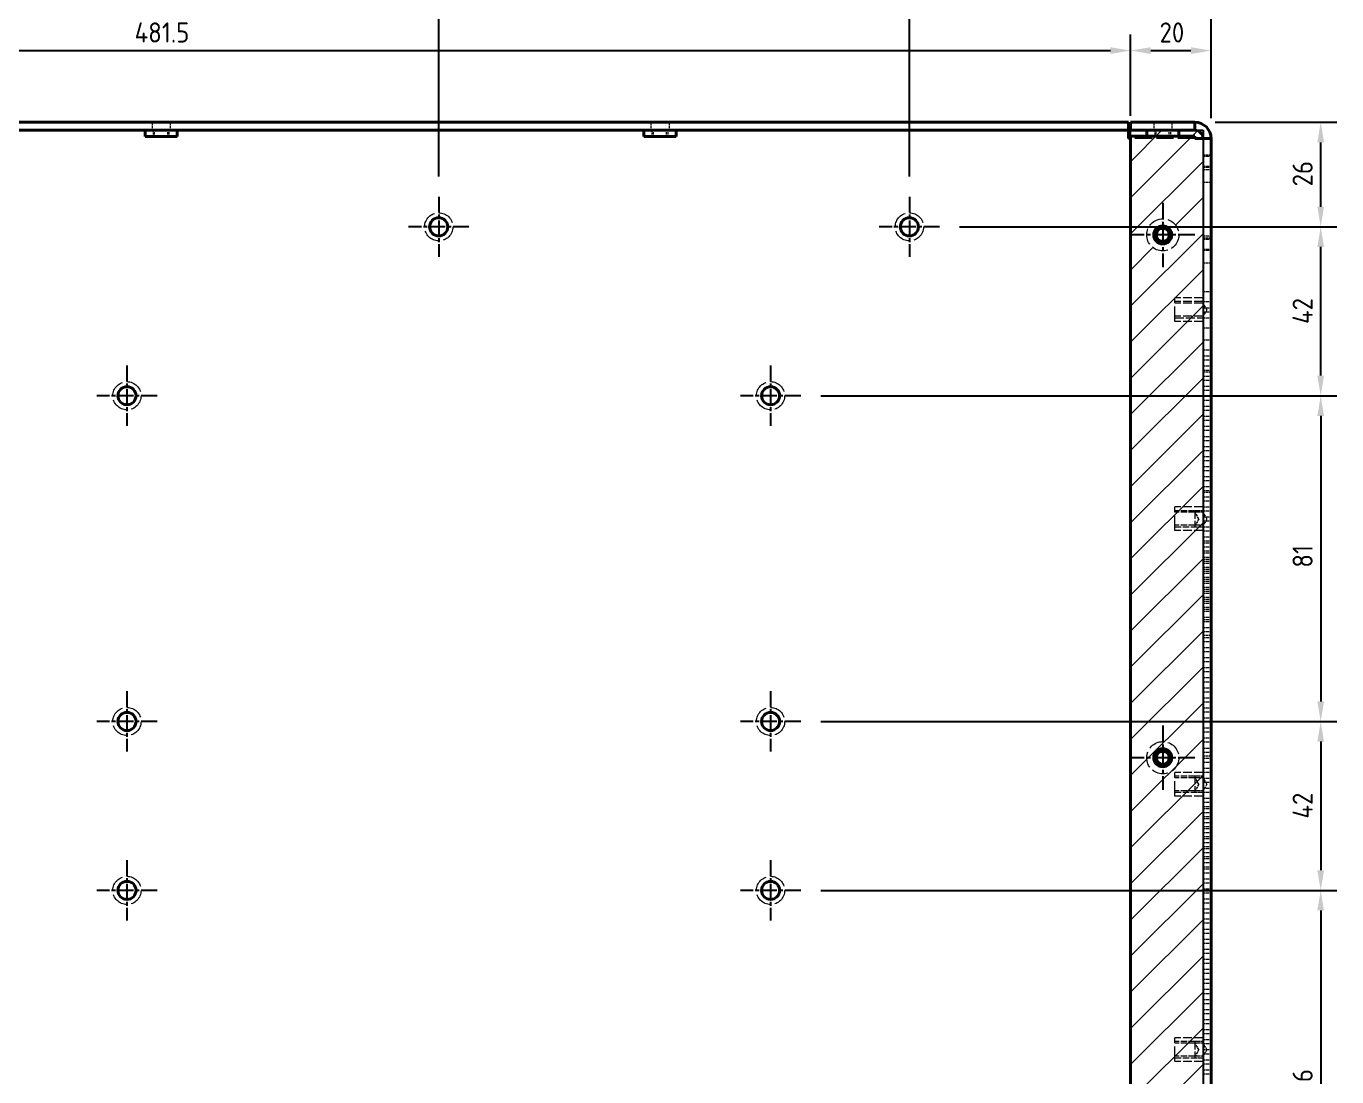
# Model space of a CAD drawing. Header units: millimetres. Extents: x 0 to 2378, y 0 to 1682.
# Drawn here: x 1128.8 to 1454.6, y 1157.9 to 1419.1 of the extents above; entities that cross this region are included whole.
import ezdxf

# ---------------------------------------------------------------- set-up
doc = ezdxf.new("R2010")
doc.units = ezdxf.units.MM
doc.header["$LTSCALE"] = 2
doc.linetypes.add('CHAIN', pattern=[0.3543, 0.2362, -0.0295, 0.0591, -0.0295])
doc.linetypes.add('DASHED', pattern=[0.2067, 0.1654, -0.0413])
for name, color, linetype, lineweight in [('가려진 것(ISO)', 2, 'DASHED', 18), ('가시적인 것(ISO)', 3, 'Continuous', 40), ('가시적인 좁은 것(ISO)', 3, 'Continuous', 35), ('스케치 형상(ISO)', 3, 'Continuous', 25), ('중심 표식(ISO)', 1, 'Continuous', 25), ('치수(ISO)', 2, 'Continuous', 25), ('해치(ISO)', 7, 'Continuous', 18)]:
    doc.layers.add(name, color=color, linetype=linetype, lineweight=lineweight)
doc.styles.add('치수 텍스트_PSTEK_POSCO', font='isocp.shx')
doc.dimstyles.new('치수_PSTEK_POSCO', dxfattribs={"dimscale": 2, "dimtxt": 2.5, "dimasz": 2.5, "dimexe": 2, "dimexo": 2.5, "dimgap": 1, "dimtad": 1, "dimrnd": 1e-08, "dimdsep": 46, "dimtxsty": '치수 텍스트_PSTEK_POSCO', "dimcen": 0.09, "dimdle": 10, "dimclrd": 7, "dimclre": 7, "dimclrt": 2, "dimadec": 1, "dimazin": 2, "dimtfac": 1, "dimtmove": 0, "dimatfit": 3, "dimfxl": 0, "dimtolj": 1, "dimlwd": -1, "dimlwe": -1, "dimarcsym": 0})

# ---------------------------------------------------------------- blocks, each defined once
blk = doc.blocks.new('*D120')
at = {"layer": 'Defpoints', "color": 0}
for p in [(1403.37, 1413.04), (921.87, 1391.8), (1403.37, 1391.8)]:
    blk.add_point(p, dxfattribs=at)
at = {"layer": '치수(ISO)', "color": 7}
for p, q in [((921.87, 1396.8), (921.87, 1417.04)), ((1403.37, 1396.8), (1403.37, 1417.04)), ((926.87, 1413.04), (1398.37, 1413.04))]:
    blk.add_line(p, q, dxfattribs=at)
for points in [[(926.87, 1413.87), (926.87, 1412.2), (921.87, 1413.04)], [(1398.37, 1413.87), (1398.37, 1412.2), (1403.37, 1413.04)]]:
    blk.add_solid(points, dxfattribs=at)
at = {"layer": '치수(ISO)', "color": 2, "insert": (1155.77, 1417.54), "char_height": 5, "attachment_point": 4, "style": '치수 텍스트_PSTEK_POSCO'}
blk.add_mtext('\\A1;481.5', dxfattribs=at)
blk = doc.blocks.new('*D121')
at = {"layer": 'Defpoints', "color": 0}
for p in [(1423.37, 1413.04), (1403.37, 1391.8), (1423.37, 1391.21)]:
    blk.add_point(p, dxfattribs=at)
at = {"layer": '치수(ISO)', "color": 7}
for p, q in [((1403.37, 1396.8), (1403.37, 1417.04)), ((1423.37, 1396.21), (1423.37, 1417.04)), ((1408.37, 1413.04), (1418.37, 1413.04))]:
    blk.add_line(p, q, dxfattribs=at)
for points in [[(1408.37, 1413.87), (1408.37, 1412.2), (1403.37, 1413.04)], [(1418.37, 1413.87), (1418.37, 1412.2), (1423.37, 1413.04)]]:
    blk.add_solid(points, dxfattribs=at)
at = {"layer": '치수(ISO)', "color": 2, "insert": (1410.56, 1417.54), "char_height": 5, "attachment_point": 4, "style": '치수 텍스트_PSTEK_POSCO'}
blk.add_mtext('\\A1;20', dxfattribs=at)
blk = doc.blocks.new('*D122')
at = {"layer": 'Defpoints', "color": 0}
for p in [(1321.37, 1327.21), (1321.37, 1246.21), (1450.63, 1246.21)]:
    blk.add_point(p, dxfattribs=at)
at = {"layer": '치수(ISO)', "color": 7}
for p, q in [((1326.37, 1327.21), (1454.63, 1327.21)), ((1450.63, 1322.21), (1450.63, 1251.21)), ((1326.37, 1246.21), (1454.63, 1246.21))]:
    blk.add_line(p, q, dxfattribs=at)
for points in [[(1449.79, 1322.21), (1451.46, 1322.21), (1450.63, 1327.21)], [(1449.79, 1251.21), (1451.46, 1251.21), (1450.63, 1246.21)]]:
    blk.add_solid(points, dxfattribs=at)
at = {"layer": '치수(ISO)', "color": 2, "insert": (1446.13, 1284.46), "char_height": 5, "attachment_point": 4, "rotation": 90, "style": '치수 텍스트_PSTEK_POSCO'}
blk.add_mtext('\\A1;81', dxfattribs=at)
blk = doc.blocks.new('*D123')
at = {"layer": 'Defpoints', "color": 0}
for p in [(1355.87, 1369.21), (1450.63, 1369.21), (1321.37, 1327.21)]:
    blk.add_point(p, dxfattribs=at)
at = {"layer": '치수(ISO)', "color": 7}
for p, q in [((1360.87, 1369.21), (1454.63, 1369.21)), ((1450.63, 1332.21), (1450.63, 1364.21)), ((1326.37, 1327.21), (1454.63, 1327.21))]:
    blk.add_line(p, q, dxfattribs=at)
for points in [[(1449.79, 1364.21), (1451.46, 1364.21), (1450.63, 1369.21)], [(1449.79, 1332.21), (1451.46, 1332.21), (1450.63, 1327.21)]]:
    blk.add_solid(points, dxfattribs=at)
at = {"layer": '치수(ISO)', "color": 2, "insert": (1446.13, 1345.06), "char_height": 5, "attachment_point": 4, "rotation": 90, "style": '치수 텍스트_PSTEK_POSCO'}
blk.add_mtext('\\A1;42', dxfattribs=at)
blk = doc.blocks.new('*D124')
at = {"layer": 'Defpoints', "color": 0}
for p in [(1419.37, 1395.21), (1450.63, 1395.21), (1355.87, 1369.21)]:
    blk.add_point(p, dxfattribs=at)
at = {"layer": '치수(ISO)', "color": 7}
for p, q in [((1424.37, 1395.21), (1454.63, 1395.21)), ((1450.63, 1374.21), (1450.63, 1390.21)), ((1360.87, 1369.21), (1454.63, 1369.21))]:
    blk.add_line(p, q, dxfattribs=at)
for points in [[(1449.79, 1390.21), (1451.46, 1390.21), (1450.63, 1395.21)], [(1449.79, 1374.21), (1451.46, 1374.21), (1450.63, 1369.21)]]:
    blk.add_solid(points, dxfattribs=at)
at = {"layer": '치수(ISO)', "color": 2, "insert": (1446.13, 1379.27), "char_height": 5, "attachment_point": 4, "rotation": 90, "style": '치수 텍스트_PSTEK_POSCO'}
blk.add_mtext('\\A1;26', dxfattribs=at)
blk = doc.blocks.new('*D125')
at = {"layer": 'Defpoints', "color": 0}
for p in [(1321.37, 1246.21), (1321.37, 1204.21), (1450.63, 1204.21)]:
    blk.add_point(p, dxfattribs=at)
at = {"layer": '치수(ISO)', "color": 7}
for p, q in [((1326.37, 1246.21), (1454.63, 1246.21)), ((1450.63, 1241.21), (1450.63, 1209.21)), ((1326.37, 1204.21), (1454.63, 1204.21))]:
    blk.add_line(p, q, dxfattribs=at)
for points in [[(1449.79, 1241.21), (1451.46, 1241.21), (1450.63, 1246.21)], [(1449.79, 1209.21), (1451.46, 1209.21), (1450.63, 1204.21)]]:
    blk.add_solid(points, dxfattribs=at)
at = {"layer": '치수(ISO)', "color": 2, "insert": (1446.13, 1222.06), "char_height": 5, "attachment_point": 4, "rotation": 90, "style": '치수 텍스트_PSTEK_POSCO'}
blk.add_mtext('\\A1;42', dxfattribs=at)
blk = doc.blocks.new('*D126')
at = {"layer": 'Defpoints', "color": 0}
for p in [(1321.37, 1204.21), (1321.37, 1108.21), (1450.63, 1108.21)]:
    blk.add_point(p, dxfattribs=at)
at = {"layer": '치수(ISO)', "color": 7}
for p, q in [((1326.37, 1204.21), (1454.63, 1204.21)), ((1450.63, 1199.21), (1450.63, 1113.21)), ((1326.37, 1108.21), (1454.63, 1108.21))]:
    blk.add_line(p, q, dxfattribs=at)
for points in [[(1449.79, 1199.21), (1451.46, 1199.21), (1450.63, 1204.21)], [(1449.79, 1113.21), (1451.46, 1113.21), (1450.63, 1108.21)]]:
    blk.add_solid(points, dxfattribs=at)
at = {"layer": '치수(ISO)', "color": 2, "insert": (1446.13, 1153.23), "char_height": 5, "attachment_point": 4, "rotation": 90, "style": '치수 텍스트_PSTEK_POSCO'}
blk.add_mtext('\\A1;96', dxfattribs=at)
blk = doc.blocks.new('*D134')
at = {"layer": 'Defpoints', "color": 0}
for p in [(1348.37, 1428.16), (1423.37, 1391.21), (1348.37, 1376.71)]:
    blk.add_point(p, dxfattribs=at)
at = {"layer": '치수(ISO)', "color": 7}
for p, q in [((1348.37, 1381.71), (1348.37, 1432.16)), ((1423.37, 1396.21), (1423.37, 1432.16)), ((1418.37, 1428.16), (1353.37, 1428.16))]:
    blk.add_line(p, q, dxfattribs=at)
for points in [[(1353.37, 1428.99), (1353.37, 1427.32), (1348.37, 1428.16)], [(1418.37, 1428.99), (1418.37, 1427.32), (1423.37, 1428.16)]]:
    blk.add_solid(points, dxfattribs=at)
at = {"layer": '치수(ISO)', "color": 2, "insert": (1383.02, 1432.66), "char_height": 5, "attachment_point": 4, "style": '치수 텍스트_PSTEK_POSCO'}
blk.add_mtext('\\A1;75', dxfattribs=at)
blk = doc.blocks.new('*D135')
at = {"layer": 'Defpoints', "color": 0}
for p in [(1231.37, 1428.16), (1231.37, 1376.71), (1348.37, 1376.71)]:
    blk.add_point(p, dxfattribs=at)
at = {"layer": '치수(ISO)', "color": 7}
for p, q in [((1231.37, 1381.71), (1231.37, 1432.16)), ((1348.37, 1381.71), (1348.37, 1432.16)), ((1343.37, 1428.16), (1236.37, 1428.16))]:
    blk.add_line(p, q, dxfattribs=at)
for points in [[(1236.37, 1428.99), (1236.37, 1427.32), (1231.37, 1428.16)], [(1343.37, 1428.99), (1343.37, 1427.32), (1348.37, 1428.16)]]:
    blk.add_solid(points, dxfattribs=at)
at = {"layer": '치수(ISO)', "color": 2, "insert": (1286.37, 1432.66), "char_height": 5, "attachment_point": 4, "style": '치수 텍스트_PSTEK_POSCO'}
blk.add_mtext('\\A1;117', dxfattribs=at)
blk = doc.blocks.new('*D136')
at = {"layer": 'Defpoints', "color": 0}
for p in [(1114.37, 1428.16), (1114.37, 1376.71), (1231.37, 1376.71)]:
    blk.add_point(p, dxfattribs=at)
at = {"layer": '치수(ISO)', "color": 7}
for p, q in [((1114.37, 1381.71), (1114.37, 1432.16)), ((1231.37, 1381.71), (1231.37, 1432.16)), ((1226.37, 1428.16), (1119.37, 1428.16))]:
    blk.add_line(p, q, dxfattribs=at)
for points in [[(1119.37, 1428.99), (1119.37, 1427.32), (1114.37, 1428.16)], [(1226.37, 1428.99), (1226.37, 1427.32), (1231.37, 1428.16)]]:
    blk.add_solid(points, dxfattribs=at)
at = {"layer": '치수(ISO)', "color": 2, "insert": (1169.37, 1432.66), "char_height": 5, "attachment_point": 4, "style": '치수 텍스트_PSTEK_POSCO'}
blk.add_mtext('\\A1;117', dxfattribs=at)

msp = doc.modelspace()

# ---------------------------------------------------------------- hatches: boundary and pattern name
at = {"layer": '해치(ISO)'}
h = msp.add_hatch(dxfattribs=at)
h.set_pattern_fill('ANSI31', color=1, scale=50.8, style=0)
h.set_pattern_definition([(45, (0, 0), (-4.490128, 4.490128), [])])
edge = h.paths.add_edge_path(flags=0)
edge.add_arc((1411.371, 977.209), 4, 0, 360)
edge = h.paths.add_edge_path(flags=0)
edge.add_arc((1411.371, 1107.209), 4, 0, 360)
edge = h.paths.add_edge_path(flags=0)
edge.add_arc((1411.371, 1367.209), 4, 0, 360)
h.paths.add_polyline_path([(1421.371, 1393.209), (1421.371, 951.209), (1403.371, 951.209), (1403.371, 1393.209)])

# ---------------------------------------------------------------- linework, layer by layer
at = {"layer": '가려진 것(ISO)', "ltscale": 1.904597}
for p, q in [((1160.121, 1395.209), (1160.121, 1393.209)), ((1164.621, 1395.209), (1164.621, 1393.209)), ((1284.121, 1395.209), (1284.121, 1393.209)), ((1288.621, 1395.209), (1288.621, 1393.209)), ((1409.121, 1395.209), (1409.121, 1393.209)), ((1413.621, 1395.209), (1413.621, 1393.209)), ((1423.371, 1387.019), (1421.371, 1387.019)), ((1421.371, 1386.749), (1423.371, 1386.749)), ((1421.371, 1384.29), (1423.371, 1384.29)), ((1421.371, 1384.019), (1423.371, 1384.019)), ((1421.371, 1383.459), (1423.371, 1383.459)), ((1423.371, 1380.209), (1421.371, 1380.209)), ((1421.371, 1366.959), (1423.371, 1366.959)), ((1423.371, 1366.399), (1421.371, 1366.399)), ((1421.371, 1366.129), (1423.371, 1366.129)), ((1421.371, 1363.67), (1423.371, 1363.67)), ((1421.371, 1363.399), (1423.371, 1363.399)), ((1423.371, 1360.209), (1421.371, 1360.209)), ((1421.371, 1353.109), (1423.371, 1353.109)), ((1421.371, 1350.609), (1423.371, 1350.609)), ((1421.371, 1349.109), (1423.371, 1349.109)), ((1421.371, 1348.109), (1423.371, 1348.109)), ((1421.371, 1346.609), (1423.371, 1346.609)), ((1421.371, 1344.109), (1423.371, 1344.109)), ((1421.371, 1341.109), (1423.371, 1341.109)), ((1421.371, 1338.609), (1423.371, 1338.609)), ((1421.371, 1337.109), (1423.371, 1337.109)), ((1421.371, 1336.109), (1423.371, 1336.109)), ((1421.371, 1334.609), (1423.371, 1334.609)), ((1421.371, 1333.609), (1423.371, 1333.609)), ((1423.371, 1333.109), (1421.371, 1333.109)), ((1421.371, 1332.109), (1423.371, 1332.109)), ((1421.371, 1331.109), (1423.371, 1331.109)), ((1421.371, 1329.609), (1423.371, 1329.609)), ((1421.371, 1328.609), (1423.371, 1328.609)), ((1421.371, 1327.109), (1423.371, 1327.109)), ((1421.371, 1326.109), (1423.371, 1326.109)), ((1421.371, 1324.609), (1423.371, 1324.609)), ((1421.371, 1323.609), (1423.371, 1323.609)), ((1421.371, 1322.109), (1423.371, 1322.109)), ((1421.371, 1321.109), (1423.371, 1321.109)), ((1421.371, 1319.609), (1423.371, 1319.609)), ((1421.371, 1318.609), (1423.371, 1318.609)), ((1421.371, 1317.109), (1423.371, 1317.109)), ((1421.371, 1316.109), (1423.371, 1316.109)), ((1421.371, 1314.609), (1423.371, 1314.609)), ((1421.371, 1313.609), (1423.371, 1313.609)), ((1421.371, 1312.109), (1423.371, 1312.109)), ((1421.371, 1311.109), (1423.371, 1311.109)), ((1421.371, 1309.609), (1423.371, 1309.609)), ((1421.371, 1308.609), (1423.371, 1308.609)), ((1421.371, 1307.109), (1423.371, 1307.109)), ((1421.371, 1306.109), (1423.371, 1306.109)), ((1421.371, 1304.609), (1423.371, 1304.609)), ((1421.371, 1303.609), (1423.371, 1303.609)), ((1423.371, 1303.109), (1421.371, 1303.109)), ((1421.371, 1302.109), (1423.371, 1302.109)), ((1421.371, 1301.109), (1423.371, 1301.109)), ((1421.371, 1298.609), (1419.371, 1298.609)), ((1421.371, 1298.23), (1419.371, 1298.23)), ((1421.371, 1299.609), (1423.371, 1299.609)), ((1421.371, 1298.609), (1423.371, 1298.609)), ((1421.371, 1297.109), (1423.371, 1297.109)), ((1421.371, 1294.988), (1419.371, 1294.988)), ((1419.371, 1294.609), (1421.371, 1294.609)), ((1421.371, 1296.109), (1423.371, 1296.109)), ((1421.371, 1294.609), (1423.371, 1294.609)), ((1421.371, 1293.609), (1423.371, 1293.609)), ((1421.371, 1292.109), (1423.371, 1292.109)), ((1421.371, 1291.109), (1423.371, 1291.109)), ((1421.371, 1290.609), (1423.371, 1290.609)), ((1421.371, 1289.609), (1423.371, 1289.609)), ((1421.371, 1288.609), (1423.371, 1288.609)), ((1421.371, 1288.109), (1423.371, 1288.109)), ((1421.371, 1287.109), (1423.371, 1287.109)), ((1421.371, 1286.609), (1423.371, 1286.609)), ((1421.371, 1286.109), (1423.371, 1286.109)), ((1421.371, 1285.609), (1423.371, 1285.609)), ((1421.371, 1284.609), (1423.371, 1284.609)), ((1421.371, 1284.109), (1423.371, 1284.109)), ((1421.371, 1283.609), (1423.371, 1283.609)), ((1421.371, 1283.109), (1423.371, 1283.109)), ((1421.371, 1282.109), (1423.371, 1282.109)), ((1421.371, 1281.609), (1423.371, 1281.609)), ((1421.371, 1281.109), (1423.371, 1281.109)), ((1421.371, 1280.609), (1423.371, 1280.609)), ((1421.371, 1279.609), (1423.371, 1279.609)), ((1421.371, 1279.109), (1423.371, 1279.109)), ((1421.371, 1278.609), (1423.371, 1278.609)), ((1421.371, 1278.109), (1423.371, 1278.109)), ((1421.371, 1277.109), (1423.371, 1277.109)), ((1421.371, 1276.609), (1423.371, 1276.609)), ((1421.371, 1276.109), (1423.371, 1276.109)), ((1421.371, 1275.609), (1423.371, 1275.609)), ((1421.371, 1274.609), (1423.371, 1274.609)), ((1421.371, 1274.109), (1423.371, 1274.109)), ((1421.371, 1273.609), (1423.371, 1273.609)), ((1421.371, 1272.109), (1423.371, 1272.109)), ((1421.371, 1271.609), (1423.371, 1271.609)), ((1421.371, 1271.109), (1423.371, 1271.109)), ((1421.371, 1269.609), (1423.371, 1269.609)), ((1421.371, 1268.609), (1423.371, 1268.609)), ((1423.371, 1267.609), (1421.371, 1267.609)), ((1421.371, 1267.109), (1423.371, 1267.109)), ((1421.371, 1266.109), (1423.371, 1266.109)), ((1421.371, 1264.609), (1423.371, 1264.609)), ((1421.371, 1263.609), (1423.371, 1263.609)), ((1421.371, 1262.109), (1423.371, 1262.109)), ((1421.371, 1261.109), (1423.371, 1261.109)), ((1421.371, 1259.609), (1423.371, 1259.609)), ((1421.371, 1258.609), (1423.371, 1258.609)), ((1421.371, 1257.109), (1423.371, 1257.109)), ((1421.371, 1256.109), (1423.371, 1256.109)), ((1421.371, 1254.609), (1423.371, 1254.609)), ((1421.371, 1253.609), (1423.371, 1253.609)), ((1421.371, 1252.109), (1423.371, 1252.109)), ((1421.371, 1251.109), (1423.371, 1251.109)), ((1421.371, 1249.609), (1423.371, 1249.609)), ((1421.371, 1248.609), (1423.371, 1248.609)), ((1421.371, 1247.109), (1423.371, 1247.109)), ((1421.371, 1246.109), (1423.371, 1246.109)), ((1421.371, 1244.609), (1423.371, 1244.609)), ((1421.371, 1243.609), (1423.371, 1243.609)), ((1421.371, 1242.109), (1423.371, 1242.109)), ((1421.371, 1241.109), (1423.371, 1241.109)), ((1421.371, 1239.609), (1423.371, 1239.609)), ((1421.371, 1238.609), (1423.371, 1238.609)), ((1423.371, 1237.609), (1421.371, 1237.609)), ((1421.371, 1237.109), (1423.371, 1237.109)), ((1421.371, 1236.109), (1423.371, 1236.109)), ((1421.371, 1232.609), (1419.371, 1232.609)), ((1421.371, 1232.23), (1419.371, 1232.23)), ((1421.371, 1234.609), (1423.371, 1234.609)), ((1421.371, 1233.609), (1423.371, 1233.609)), ((1421.371, 1232.109), (1423.371, 1232.109)), ((1421.371, 1228.988), (1419.371, 1228.988)), ((1419.371, 1228.609), (1421.371, 1228.609)), ((1421.371, 1231.109), (1423.371, 1231.109)), ((1421.371, 1229.609), (1423.371, 1229.609)), ((1421.371, 1228.609), (1423.371, 1228.609)), ((1421.371, 1227.109), (1423.371, 1227.109)), ((1421.371, 1226.109), (1423.371, 1226.109)), ((1421.371, 1225.109), (1423.371, 1225.109)), ((1421.371, 1224.609), (1423.371, 1224.609)), ((1421.371, 1223.609), (1423.371, 1223.609)), ((1421.371, 1222.609), (1423.371, 1222.609)), ((1421.371, 1222.109), (1423.371, 1222.109)), ((1421.371, 1221.109), (1423.371, 1221.109)), ((1421.371, 1220.109), (1423.371, 1220.109)), ((1421.371, 1219.609), (1423.371, 1219.609)), ((1421.371, 1218.609), (1423.371, 1218.609)), ((1421.371, 1217.609), (1423.371, 1217.609)), ((1421.371, 1217.109), (1423.371, 1217.109)), ((1421.371, 1216.109), (1423.371, 1216.109)), ((1421.371, 1215.109), (1423.371, 1215.109)), ((1421.371, 1214.609), (1423.371, 1214.609)), ((1421.371, 1213.609), (1423.371, 1213.609)), ((1421.371, 1212.609), (1423.371, 1212.609)), ((1421.371, 1212.109), (1423.371, 1212.109)), ((1421.371, 1211.109), (1423.371, 1211.109)), ((1421.371, 1210.109), (1423.371, 1210.109)), ((1421.371, 1209.609), (1423.371, 1209.609)), ((1421.371, 1208.609), (1423.371, 1208.609)), ((1421.371, 1207.109), (1423.371, 1207.109)), ((1421.371, 1206.109), (1423.371, 1206.109)), ((1421.371, 1204.609), (1423.371, 1204.609)), ((1421.371, 1203.609), (1423.371, 1203.609)), ((1421.371, 1202.109), (1423.371, 1202.109)), ((1421.371, 1201.109), (1423.371, 1201.109)), ((1421.371, 1199.609), (1423.371, 1199.609)), ((1421.371, 1198.609), (1423.371, 1198.609)), ((1421.371, 1197.109), (1423.371, 1197.109)), ((1421.371, 1196.109), (1423.371, 1196.109)), ((1421.371, 1194.609), (1423.371, 1194.609)), ((1421.371, 1193.609), (1423.371, 1193.609)), ((1421.371, 1192.109), (1423.371, 1192.109)), ((1421.371, 1191.109), (1423.371, 1191.109)), ((1421.371, 1189.609), (1423.371, 1189.609)), ((1421.371, 1188.609), (1423.371, 1188.609)), ((1421.371, 1187.109), (1423.371, 1187.109)), ((1421.371, 1186.109), (1423.371, 1186.109)), ((1421.371, 1184.609), (1423.371, 1184.609)), ((1421.371, 1183.609), (1423.371, 1183.609)), ((1421.371, 1182.109), (1423.371, 1182.109)), ((1421.371, 1181.109), (1423.371, 1181.109)), ((1421.371, 1179.609), (1423.371, 1179.609)), ((1421.371, 1178.609), (1423.371, 1178.609)), ((1421.371, 1177.109), (1423.371, 1177.109)), ((1421.371, 1176.109), (1423.371, 1176.109)), ((1421.371, 1174.609), (1423.371, 1174.609)), ((1421.371, 1173.609), (1423.371, 1173.609)), ((1421.371, 1172.109), (1423.371, 1172.109)), ((1421.371, 1171.109), (1423.371, 1171.109)), ((1421.371, 1166.609), (1419.371, 1166.609)), ((1421.371, 1169.609), (1423.371, 1169.609)), ((1421.371, 1168.609), (1423.371, 1168.609)), ((1421.371, 1167.109), (1423.371, 1167.109)), ((1421.371, 1166.23), (1419.371, 1166.23)), ((1421.371, 1166.109), (1423.371, 1166.109)), ((1421.371, 1164.609), (1423.371, 1164.609)), ((1421.371, 1163.609), (1423.371, 1163.609)), ((1421.371, 1162.988), (1419.371, 1162.988)), ((1419.371, 1162.609), (1421.371, 1162.609)), ((1421.371, 1162.109), (1423.371, 1162.109)), ((1421.371, 1161.109), (1423.371, 1161.109)), ((1421.371, 1159.609), (1423.371, 1159.609)), ((1421.371, 1158.609), (1423.371, 1158.609))]:
    msp.add_line(p, q, dxfattribs=at)
at = {"layer": '가려진 것(ISO)', "ltscale": 1.428422}
for p, q in [((1160.371, 1393.209), (1160.371, 1391.709)), ((1160.75, 1391.709), (1160.75, 1393.209)), ((1163.992, 1391.709), (1163.992, 1393.209)), ((1164.371, 1391.709), (1164.371, 1393.209)), ((1284.371, 1393.209), (1284.371, 1391.709)), ((1284.75, 1391.709), (1284.75, 1393.209)), ((1287.992, 1391.709), (1287.992, 1393.209)), ((1288.371, 1391.709), (1288.371, 1393.209)), ((1409.371, 1393.209), (1409.371, 1391.709)), ((1409.75, 1391.709), (1409.75, 1393.209)), ((1412.992, 1391.709), (1412.992, 1393.209)), ((1413.371, 1391.709), (1413.371, 1393.209))]:
    msp.add_line(p, q, dxfattribs=at)
at = {"layer": '가려진 것(ISO)', "ltscale": 12.901145}
msp.add_line((1419.371, 1391.209), (1403.371, 1391.209), dxfattribs=at)
at = {"layer": '가려진 것(ISO)', "ltscale": 0.081599}
for p, q in [((1407.371, 1391.795), (1407.371, 1391.709)), ((1415.371, 1391.795), (1415.371, 1391.709))]:
    msp.add_line(p, q, dxfattribs=at)
at = {"layer": '가려진 것(ISO)', "ltscale": 15.198803}
msp.add_line((1415.371, 1391.709), (1407.371, 1391.709), dxfattribs=at)
at = {"layer": '가려진 것(ISO)', "ltscale": 13.080328}
msp.add_line((1421.371, 953.209), (1421.371, 1391.209), dxfattribs=at)
at = {"layer": '가려진 것(ISO)', "ltscale": 11.209118}
for p, q in [((1414.371, 1345.659), (1414.371, 1351.559)), ((1414.371, 1293.659), (1414.371, 1299.559)), ((1414.371, 1227.659), (1414.371, 1233.559)), ((1414.371, 1161.659), (1414.371, 1167.559))]:
    msp.add_line(p, q, dxfattribs=at)
at = {"layer": '가려진 것(ISO)', "ltscale": 6.666338}
for p, q in [((1421.371, 1351.559), (1414.371, 1351.559)), ((1421.371, 1350.609), (1414.371, 1350.609)), ((1421.371, 1350.23), (1414.371, 1350.23)), ((1421.371, 1346.988), (1414.371, 1346.988)), ((1414.371, 1346.609), (1421.371, 1346.609)), ((1421.371, 1345.659), (1414.371, 1345.659)), ((1421.371, 1299.559), (1414.371, 1299.559)), ((1421.371, 1293.659), (1414.371, 1293.659)), ((1421.371, 1233.559), (1414.371, 1233.559)), ((1421.371, 1227.659), (1414.371, 1227.659)), ((1421.371, 1167.559), (1414.371, 1167.559)), ((1421.371, 1161.659), (1414.371, 1161.659))]:
    msp.add_line(p, q, dxfattribs=at)
at = {"layer": '가려진 것(ISO)', "ltscale": 1.800898}
for p, q in [((1422.345, 1348.609), (1421.371, 1350.23)), ((1422.345, 1348.609), (1421.371, 1346.988)), ((1420.345, 1296.609), (1419.371, 1298.23)), ((1422.345, 1296.609), (1421.371, 1298.23)), ((1420.345, 1296.609), (1419.371, 1294.988)), ((1422.345, 1296.609), (1421.371, 1294.988)), ((1420.345, 1230.609), (1419.371, 1232.23)), ((1422.345, 1230.609), (1421.371, 1232.23)), ((1420.345, 1230.609), (1419.371, 1228.988)), ((1422.345, 1230.609), (1421.371, 1228.988)), ((1420.345, 1164.609), (1419.371, 1166.23)), ((1420.345, 1164.609), (1419.371, 1162.988)), ((1422.345, 1164.609), (1421.371, 1166.23)), ((1422.345, 1164.609), (1421.371, 1162.988))]:
    msp.add_line(p, q, dxfattribs=at)
at = {"layer": '가려진 것(ISO)', "ltscale": 4.761642}
for p, q in [((1419.371, 1298.609), (1414.371, 1298.609)), ((1419.371, 1298.23), (1414.371, 1298.23)), ((1419.371, 1294.988), (1414.371, 1294.988)), ((1414.371, 1294.609), (1419.371, 1294.609)), ((1419.371, 1232.609), (1414.371, 1232.609)), ((1419.371, 1232.23), (1414.371, 1232.23)), ((1419.371, 1228.988), (1414.371, 1228.988)), ((1414.371, 1228.609), (1419.371, 1228.609)), ((1419.371, 1166.609), (1414.371, 1166.609)), ((1419.371, 1166.23), (1414.371, 1166.23)), ((1419.371, 1162.988), (1414.371, 1162.988)), ((1414.371, 1162.609), (1419.371, 1162.609))]:
    msp.add_line(p, q, dxfattribs=at)
at = {"layer": '가려진 것(ISO)', "ltscale": 5.983681}
for p, q in [((1419.371, 1298.609), (1419.371, 1294.609)), ((1419.371, 1232.609), (1419.371, 1228.609)), ((1419.371, 1166.609), (1419.371, 1162.609))]:
    msp.add_line(p, q, dxfattribs=at)
at = {"layer": '가려진 것(ISO)', "ltscale": 13.298953}
for centre in [(1231.371, 1369.209), (1348.371, 1369.209), (1153.871, 1327.209), (1313.871, 1327.209), (1153.871, 1246.209), (1313.871, 1246.209), (1153.871, 1204.209), (1313.871, 1204.209)]:
    msp.add_circle(centre, 3.5, dxfattribs=at)
at = {"layer": '가려진 것(ISO)', "ltscale": 12.159042}
for centre in [(1411.371, 1367.209), (1411.371, 1237.209)]:
    msp.add_circle(centre, 4, dxfattribs=at)
at = {"layer": '가시적인 것(ISO)'}
for p, q in [((1402.871, 1395.209), (922.371, 1395.209)), ((1402.871, 1393.209), (1402.871, 1395.209)), ((1419.371, 1395.209), (1403.371, 1395.209)), ((1403.371, 1393.209), (1403.371, 1395.209)), ((1419.371, 1393.209), (1419.371, 1395.209)), ((1402.871, 1393.209), (922.371, 1393.209)), ((1158.371, 1393.209), (1158.371, 1391.709)), ((1166.371, 1391.709), (1158.371, 1391.709)), ((1166.371, 1393.209), (1166.371, 1391.709)), ((1282.371, 1393.209), (1282.371, 1391.709)), ((1290.371, 1391.709), (1282.371, 1391.709)), ((1290.371, 1393.209), (1290.371, 1391.709)), ((1402.871, 1391.209), (1402.871, 1393.209)), ((1403.371, 1391.209), (1402.871, 1391.209)), ((1419.371, 1393.209), (1403.371, 1393.209)), ((1403.371, 1391.795), (1419.371, 1391.795)), ((1403.371, 952.624), (1403.371, 1391.795)), ((1407.371, 1393.209), (1407.371, 1391.795)), ((1415.371, 1393.209), (1415.371, 1391.795)), ((1419.371, 1391.795), (1419.371, 1391.209)), ((1423.371, 1391.209), (1419.371, 1391.209)), ((1423.371, 1391.209), (1423.371, 953.209))]:
    msp.add_line(p, q, dxfattribs=at)
for centre, radius in [((1231.371, 1369.209), 2.25), ((1348.371, 1369.209), 2.25), ((1411.371, 1367.209), 2.25), ((1411.371, 1367.209), 1.621), ((1153.871, 1327.209), 2.25), ((1313.871, 1327.209), 2.25), ((1153.871, 1246.209), 2.25), ((1313.871, 1246.209), 2.25), ((1411.371, 1237.209), 2.25), ((1411.371, 1237.209), 1.621), ((1153.871, 1204.209), 2.25), ((1313.871, 1204.209), 2.25)]:
    msp.add_circle(centre, radius, dxfattribs=at)
for radius in [4, 2]:
    msp.add_arc((1419.371, 1391.209), radius, 0, 90, dxfattribs=at)
at = {"layer": '가시적인 좁은 것(ISO)'}
for centre in [(1411.371, 1367.209), (1411.371, 1237.209)]:
    msp.add_arc(centre, 2, 350, 260, dxfattribs=at)
at = {"layer": '스케치 형상(ISO)'}
for p, q in [((1403.371, 1393.209), (1421.371, 1393.209)), ((1403.371, 951.209), (1403.371, 1393.209)), ((1421.371, 1393.209), (1421.371, 951.209))]:
    msp.add_line(p, q, dxfattribs=at)
at = {"layer": '중심 표식(ISO)', "linetype": 'CHAIN', "ltscale": 8.333956}
for p, q in [((1231.371, 1376.709), (1231.371, 1361.709)), ((1348.371, 1376.709), (1348.371, 1361.709)), ((1238.871, 1369.209), (1223.871, 1369.209)), ((1355.871, 1369.209), (1340.871, 1369.209)), ((1153.871, 1334.709), (1153.871, 1319.709)), ((1313.871, 1334.709), (1313.871, 1319.709)), ((1161.371, 1327.209), (1146.371, 1327.209)), ((1321.371, 1327.209), (1306.371, 1327.209)), ((1153.871, 1253.709), (1153.871, 1238.709)), ((1313.871, 1253.709), (1313.871, 1238.709)), ((1161.371, 1246.209), (1146.371, 1246.209)), ((1321.371, 1246.209), (1306.371, 1246.209)), ((1153.871, 1211.709), (1153.871, 1196.709)), ((1313.871, 1211.709), (1313.871, 1196.709)), ((1161.371, 1204.209), (1146.371, 1204.209)), ((1321.371, 1204.209), (1306.371, 1204.209))]:
    msp.add_line(p, q, dxfattribs=at)
at = {"layer": '중심 표식(ISO)', "linetype": 'CHAIN', "ltscale": 8.88956}
for p, q in [((1411.371, 1375.209), (1411.371, 1359.209)), ((1419.371, 1367.209), (1403.371, 1367.209)), ((1411.371, 1245.209), (1411.371, 1229.209)), ((1419.371, 1237.209), (1403.371, 1237.209))]:
    msp.add_line(p, q, dxfattribs=at)

# ---------------------------------------------------------------- dimensions: what is measured, and where the dimension line sits
at = {"layer": '치수(ISO)', "color": 7}
for base, p1, p2, angle, picture, middle in [((1114.371, 1428.157), (1231.371, 1376.709), (1114.371, 1376.709), 180, '*D136', (1172.871, 1428.157)), ((1231.371, 1428.157), (1348.371, 1376.709), (1231.371, 1376.709), 180, '*D135', (1289.871, 1428.157)), ((1348.371, 1428.157), (1423.371, 1391.209), (1348.371, 1376.709), 180, '*D134', (1385.871, 1428.157)), ((1403.371, 1413.035), (921.871, 1391.795), (1403.371, 1391.795), 180, '*D120', (1162.621, 1413.035)), ((1450.627, 1395.209), (1355.871, 1369.209), (1419.371, 1395.209), 90, '*D124', (1450.627, 1382.209)), ((1450.627, 1369.209), (1321.371, 1327.209), (1355.871, 1369.209), 90, '*D123', (1450.627, 1348.209)), ((1450.627, 1246.209), (1321.371, 1327.209), (1321.371, 1246.209), 90, '*D122', (1450.627, 1286.709)), ((1450.627, 1204.209), (1321.371, 1246.209), (1321.371, 1204.209), 90, '*D125', (1450.627, 1225.209)), ((1450.627, 1108.209), (1321.371, 1204.209), (1321.371, 1108.209), 90, '*D126', (1450.627, 1156.209))]:
    dim = msp.add_linear_dim(base=base, p1=p1, p2=p2, angle=angle, dimstyle='치수_PSTEK_POSCO', override={"dimdec": 2, "dimtp": 0, "dimtm": 0, "dimtdec": 2, "dimtofl": 0, "dimatfit": 1}, dxfattribs=at)
    dim.commit()
    dim.dimension.update_dxf_attribs({"geometry": picture, "text_midpoint": middle, "dimtype": 160})
dim = msp.add_linear_dim(base=(1423.371, 1413.035), p1=(1403.371, 1391.795), p2=(1423.371, 1391.209), dimstyle='치수_PSTEK_POSCO', override={"dimdec": 2, "dimtp": 0, "dimtm": 0, "dimtdec": 2, "dimtofl": 0, "dimatfit": 1}, dxfattribs=at)
dim.commit()
dim.dimension.update_dxf_attribs({"geometry": '*D121', "text_midpoint": (1413.371, 1413.035), "dimtype": 160})

doc.saveas('drawing.dxf')
